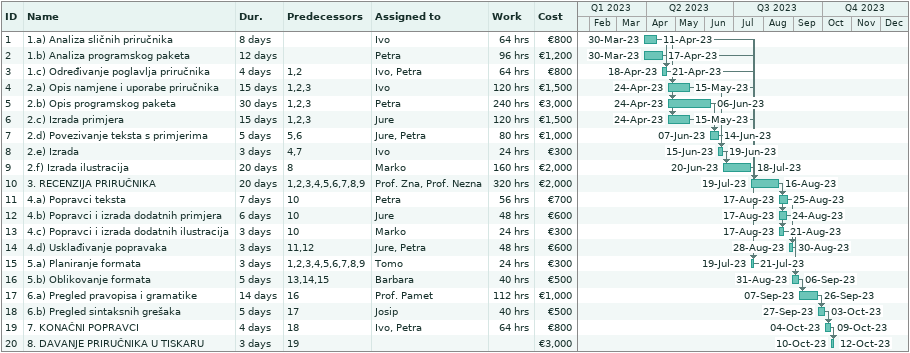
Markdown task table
| ID | Task | Duration | Start | Finish | Predecessors | Resources | Work (h) | Cost (€) |
|---|---|---|---|---|---|---|---|---|
| 1 | 1.a) Analiza sličnih priručnika | 8d | 2023-03-30 | 2023-04-11 |  | Ivo | 64 | 800 |
| 2 | 1.b) Analiza programskog paketa | 12d | 2023-03-30 | 2023-04-17 |  | Petra | 96 | 1200 |
| 3 | 1.c) Određivanje poglavlja priručnika | 4d | 2023-04-18 | 2023-04-21 | 1, 2 | Ivo, Petra | 64 | 800 |
| 4 | 2.a) Opis namjene i uporabe priručnika | 15d | 2023-04-24 | 2023-05-15 | 1, 2, 3 | Ivo | 120 | 1500 |
| 5 | 2.b) Opis programskog paketa | 30d | 2023-04-24 | 2023-06-06 | 1, 2, 3 | Petra | 240 | 3000 |
| 6 | 2.c) Izrada primjera | 15d | 2023-04-24 | 2023-05-15 | 1, 2, 3 | Jure | 120 | 1500 |
| 7 | 2.d) Povezivanje teksta s primjerima | 5d | 2023-06-07 | 2023-06-14 | 5, 6 | Jure, Petra | 80 | 1000 |
| 8 | 2.e) Izrada | 3d | 2023-06-15 | 2023-06-19 | 4, 7 | Ivo | 24 | 300 |
| 9 | 2.f) Izrada ilustracija | 20d | 2023-06-20 | 2023-07-18 | 8 | Marko | 160 | 2000 |
| 10 | 3. RECENZIJA PRIRUČNIKA | 20d | 2023-07-19 | 2023-08-16 | 1, 2, 3, 4, 5, 6, 7, 8, 9 | Prof. Zna, Prof. Nezna | 320 | 2000 |
| 11 | 4.a) Popravci teksta | 7d | 2023-08-17 | 2023-08-25 | 10 | Petra | 56 | 700 |
| 12 | 4.b) Popravci i izrada dodatnih primjera | 6d | 2023-08-17 | 2023-08-24 | 10 | Jure | 48 | 600 |
| 13 | 4.c) Popravci i izrada dodatnih ilustracija | 3d | 2023-08-17 | 2023-08-21 | 10 | Marko | 24 | 300 |
| 14 | 4.d) Usklađivanje popravaka | 3d | 2023-08-28 | 2023-08-30 | 11, 12 | Jure, Petra | 48 | 600 |
| 15 | 5.a) Planiranje formata | 3d | 2023-07-19 | 2023-07-21 | 1, 2, 3, 4, 5, 6, 7, 8, 9 | Tomo | 24 | 300 |
| 16 | 5.b) Oblikovanje formata | 5d | 2023-08-31 | 2023-09-06 | 13, 14, 15 | Barbara | 40 | 500 |
| 17 | 6.a) Pregled pravopisa i gramatike | 14d | 2023-09-07 | 2023-09-26 | 16 | Prof. Pamet | 112 | 1000 |
| 18 | 6.b) Pregled sintaksnih grešaka | 5d | 2023-09-27 | 2023-10-03 | 17 | Josip | 40 | 500 |
| 19 | 7. KONAČNI POPRAVCI | 4d | 2023-10-04 | 2023-10-09 | 18 | Ivo, Petra | 64 | 800 |
| 20 | 8. DAVANJE PRIRUČNIKA U TISKARU | 3d | 2023-10-10 | 2023-10-12 | 19 |  |  | 3000 |
